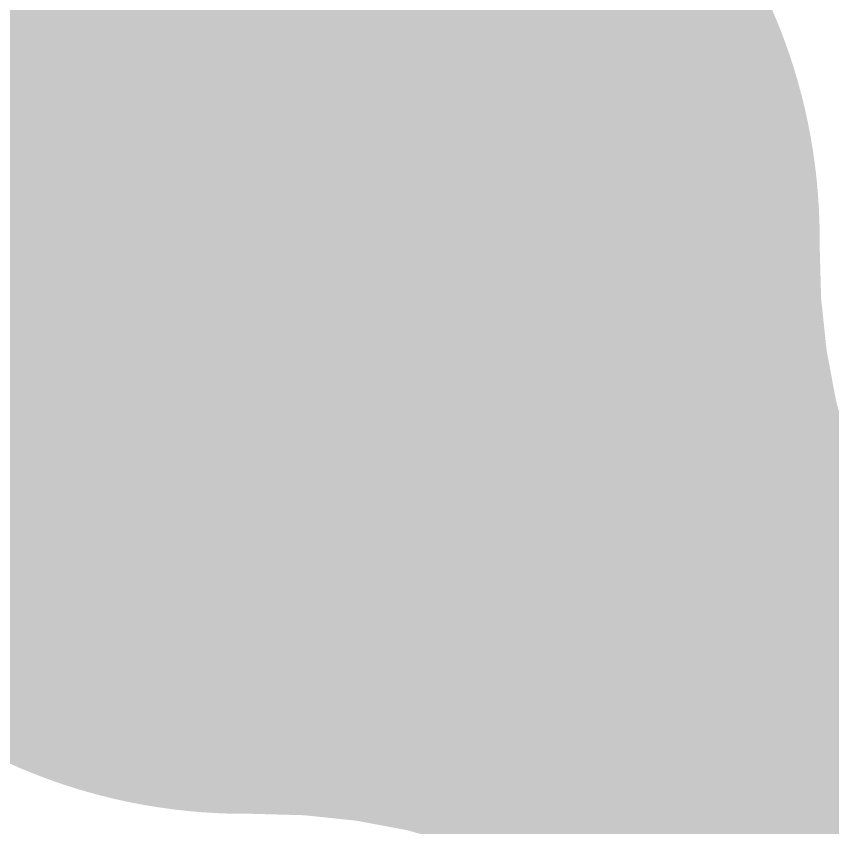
# Model space of a CAD drawing. Header units: inches. Extents: x 0.91 to 3.83, y 2.65 to 3.83.
# Drawn here: x 2.16645 to 2.18603, y 3.24049 to 3.25994 of the extents above; entities that cross this region are included whole.
import ezdxf

# ---------------------------------------------------------------- set-up
doc = ezdxf.new("R2010")
doc.units = ezdxf.units.IN
doc.header["$MEASUREMENT"] = 0
for name, color, linetype in [('Bottom Layer', 5, 'Continuous'), ('Top Layer', 1, 'Continuous'), ('Via Holes', 16, 'Continuous')]:
    doc.layers.add(name, color=color, linetype=linetype)

msp = doc.modelspace()

# ---------------------------------------------------------------- hatches: boundary and pattern name
at = {"layer": 'Bottom Layer'}
h = msp.add_hatch(color=5, dxfattribs=at)
edge = h.paths.add_edge_path()
edge.add_arc((2.171939, 3.254601), 0.01378, 0, 360)
msp.add_hatch(color=5, dxfattribs=at).paths.add_polyline_path([(2.18333, 3.23614), (2.182362, 3.237041), (2.18136, 3.237846), (2.180323, 3.238555), (2.17925, 3.239168), (2.178143, 3.239684), (2.177, 3.240104), (2.175822, 3.240428), (2.174609, 3.240656), (2.173361, 3.240787), (2.172077, 3.240822), (2.185718, 3.254463), (2.185753, 3.25318), (2.185885, 3.251932), (2.186112, 3.250719), (2.186436, 3.249541), (2.186856, 3.248398), (2.187373, 3.24729), (2.187985, 3.246218), (2.188694, 3.24518), (2.189499, 3.244178), (2.190401, 3.243211)])
at = {"layer": 'Top Layer'}
msp.add_hatch(color=1, dxfattribs=at).paths.add_polyline_path([(2.268013, 3.296568), (2.268013, 3.261193), (2.268789, 3.257291), (2.270999, 3.253983), (2.311221, 3.213761), (2.311221, 3.195945), (2.272953, 3.195945), (2.272953, 3.15067), (2.272757, 3.149685), (2.272757, 3.132298), (2.272661, 3.132075), (2.272541, 3.122075), (2.272554, 3.122042), (2.272541, 3.12201), (2.272555, 3.121975), (2.24936, 3.098779), (2.249085, 3.098779), (2.248603, 3.098993), (2.246844, 3.099039), (2.245496, 3.099156), (2.244439, 3.09933), (2.243702, 3.099526), (2.243583, 3.099575), (2.243583, 3.105394), (2.206024, 3.105394), (2.206024, 3.092889), (2.202087, 3.091258), (2.193334, 3.100011), (2.191883, 3.100981), (2.188429, 3.104435), (2.187665, 3.105578), (2.187183, 3.1059), (2.187183, 3.110635), (2.187665, 3.110958), (2.189858, 3.114239), (2.190628, 3.11811), (2.189858, 3.121981), (2.187665, 3.125263), (2.187183, 3.125585), (2.187183, 3.13032), (2.187665, 3.130643), (2.189858, 3.133924), (2.190628, 3.137795), (2.189858, 3.141666), (2.187665, 3.144948), (2.187183, 3.14527), (2.187183, 3.150005), (2.187665, 3.150328), (2.189858, 3.153609), (2.190628, 3.15748), (2.189858, 3.161351), (2.187665, 3.164633), (2.187183, 3.164955), (2.187183, 3.169691), (2.187665, 3.170013), (2.189858, 3.173294), (2.190628, 3.177166), (2.189858, 3.181037), (2.187665, 3.184318), (2.184383, 3.186511), (2.180512, 3.187281), (2.150984, 3.187281), (2.147113, 3.186511), (2.144508, 3.187029), (2.143957, 3.187854), (2.143132, 3.188406), (2.142613, 3.191011), (2.143383, 3.194882), (2.143383, 3.22441), (2.142613, 3.228281), (2.140421, 3.231562), (2.139752, 3.232009), (2.139225, 3.237049), (2.146581, 3.244405), (2.150174, 3.244405), (2.150641, 3.244193), (2.151765, 3.244153), (2.152635, 3.244058), (2.153451, 3.243905), (2.154215, 3.243696), (2.154941, 3.243432), (2.155632, 3.243112), (2.156302, 3.242731), (2.156956, 3.242284), (2.157598, 3.241764), (2.158378, 3.241026), (2.158557, 3.240957), (2.164612, 3.236911), (2.171939, 3.235454), (2.179267, 3.236911), (2.185479, 3.241062), (2.189629, 3.247274), (2.191087, 3.254601), (2.189629, 3.261929), (2.185479, 3.26814), (2.179267, 3.272291), (2.171939, 3.273749), (2.164612, 3.272291), (2.158557, 3.268245), (2.158378, 3.268177), (2.157598, 3.267438), (2.156955, 3.266918), (2.156302, 3.266471), (2.155632, 3.26609), (2.15494, 3.26577), (2.154215, 3.265506), (2.153451, 3.265298), (2.152635, 3.265144), (2.151765, 3.265049), (2.150641, 3.26501), (2.150174, 3.264797), (2.142358, 3.264797), (2.138456, 3.264021), (2.135148, 3.261811), (2.111137, 3.2378), (2.108927, 3.234492), (2.107911, 3.234461), (2.104094, 3.237951), (2.104094, 3.246481), (2.105342, 3.247514), (2.105939, 3.247941), (2.106465, 3.248273), (2.106849, 3.248479), (2.107061, 3.248569), (2.107291, 3.248602), (2.107406, 3.248671), (2.107432, 3.248679), (2.107469, 3.248708), (2.107542, 3.248752), (2.107831, 3.248709), (2.108351, 3.249096), (2.11301, 3.250022), (2.119222, 3.254173), (2.123372, 3.260385), (2.124793, 3.267526), (2.124871, 3.267702), (2.1249, 3.268776), (2.124987, 3.269598), (2.125133, 3.270377), (2.125337, 3.271119), (2.1256, 3.271835), (2.125926, 3.272534), (2.126319, 3.273222), (2.126787, 3.273907), (2.127337, 3.274591), (2.128103, 3.275413), (2.128282, 3.275893), (2.130973, 3.278584), (2.190627, 3.278584), (2.208433, 3.260777), (2.208433, 3.260453), (2.208218, 3.259951), (2.208195, 3.258185), (2.208016, 3.255308), (2.207975, 3.255), (2.206024, 3.255), (2.206024, 3.250608), (2.205732, 3.249917), (2.20596, 3.249355), (2.205849, 3.248759), (2.206024, 3.248505), (2.206024, 3.221378), (2.213811, 3.221378), (2.213859, 3.221259), (2.214056, 3.220521), (2.21423, 3.219464), (2.214347, 3.218116), (2.214393, 3.216357), (2.214607, 3.215876), (2.214607, 3.201448), (2.214393, 3.200967), (2.214348, 3.199235), (2.21423, 3.197908), (2.214058, 3.196875), (2.213866, 3.19616), (2.213784, 3.195962), (2.213754, 3.195945), (2.204055, 3.195945), (2.204055, 3.12689), (2.24752, 3.12689), (2.24752, 3.195945), (2.235853, 3.195945), (2.235822, 3.195962), (2.235741, 3.19616), (2.235548, 3.196875), (2.235376, 3.197908), (2.235259, 3.199235), (2.235213, 3.200967), (2.234999, 3.201448), (2.234999, 3.215876), (2.235213, 3.216357), (2.235259, 3.218116), (2.235377, 3.219465), (2.235551, 3.220521), (2.235747, 3.221258), (2.235795, 3.221378), (2.243583, 3.221378), (2.243583, 3.255), (2.229628, 3.255), (2.229572, 3.255138), (2.229376, 3.255874), (2.229203, 3.256925), (2.229085, 3.258269), (2.229039, 3.260021), (2.228825, 3.260503), (2.228825, 3.265), (2.228049, 3.268902), (2.225839, 3.27221), (2.205649, 3.292399), (2.207435, 3.296181), (2.243583, 3.296181), (2.243583, 3.315854), (2.24722, 3.317361)])
h = msp.add_hatch(color=1, dxfattribs=at)
edge = h.paths.add_edge_path()
edge.add_arc((2.171939, 3.254601), 0.01378, 0, 360)
at = {"layer": 'Via Holes'}
h = msp.add_hatch(color=7, dxfattribs=at)
edge = h.paths.add_edge_path()
edge.add_arc((2.171939, 3.254601), 0.007874, 0, 360)

# ---------------------------------------------------------------- linework, layer by layer
at = {"layer": 'Bottom Layer'}
msp.add_lwpolyline([(2.171939, 3.254601, 0.01, 0.01, 0), (2.225989, 3.200551, 0.01, 0.01, 0)], format="xyseb", dxfattribs=at)
msp.add_lwpolyline([(2.169439, 3.254601, 0.005, 0.005, 1), (2.174439, 3.254601, 0.005, 0.005, 1)], format="xyseb", close=True, dxfattribs=at)
at = {"layer": 'Top Layer'}
msp.add_lwpolyline([(2.142358, 3.254601, 0.01, 0.01, 0), (2.171939, 3.254601, 0.01, 0.01, 0)], format="xyseb", dxfattribs=at)
msp.add_lwpolyline([(2.169439, 3.254601, 0.005, 0.005, 1), (2.174439, 3.254601, 0.005, 0.005, 1)], format="xyseb", close=True, dxfattribs=at)

doc.saveas('drawing.dxf')
